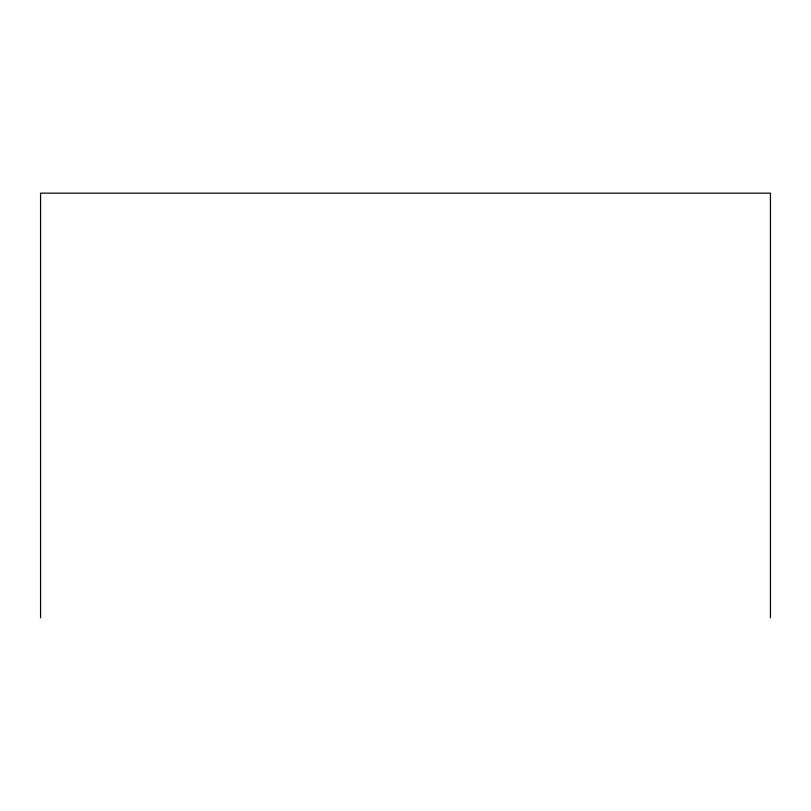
<?xml version="1.0" encoding="UTF-8"?>
<svg xmlns="http://www.w3.org/2000/svg" width="811" height="811" viewBox="0 0 811 811"><rect width="100%" height="100%" fill="white"/><g stroke="black" fill="none" stroke-linecap="round" stroke-linejoin="round"><path stroke-width="1.22" d="M770.45 617.84L770.45 193.16L40.55 193.16L40.55 617.84"/></g></svg>
